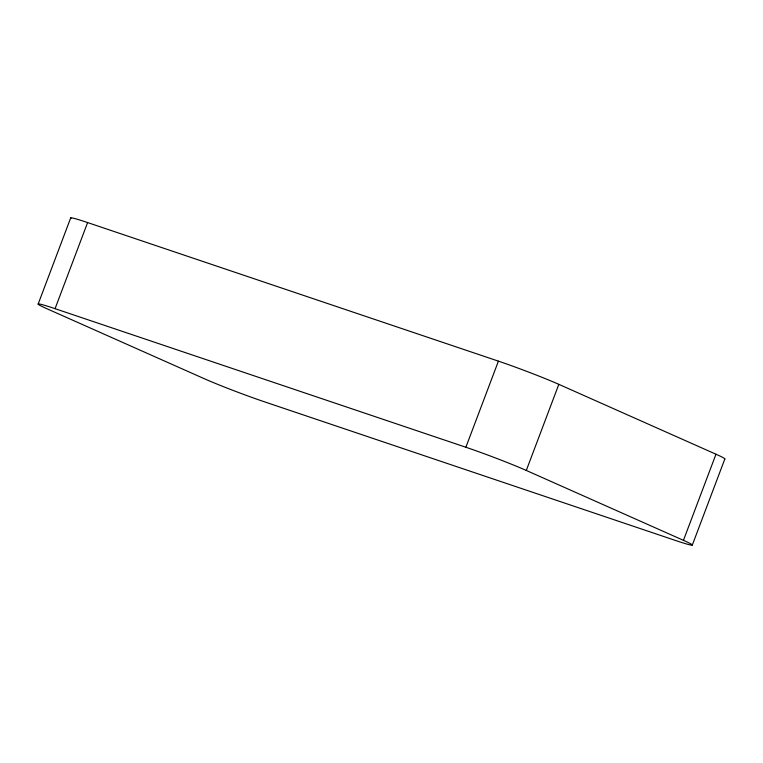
<?xml version="1.0" encoding="UTF-8"?>
<svg xmlns="http://www.w3.org/2000/svg" width="763" height="763" viewBox="0 0 763 763"><rect width="100%" height="100%" fill="white"/><g stroke="black" fill="none" stroke-linecap="round" stroke-linejoin="round"><path stroke-width="1.14" d="M38.15 304.065L70.682 217.96M715.98 454.223L683.448 540.338A46.076 2.089 20.7 0 1 675.398 540.433L264.589 401.853A46.076 2.089 20.7 0 1 204.169 378.658L47.02 308.777A46.076 2.089 20.7 0 1 55.06 308.672L87.602 222.567L498.411 361.147A46.076 2.089 20.7 0 1 558.831 384.342L715.98 454.223A46.076 2.089 20.7 0 1 724.469 459.078M55.06 308.672L465.869 447.252L498.411 361.147M683.448 540.338L526.298 470.447L558.831 384.342M692.318 545.04L724.85 458.935M71.045 218.39A46.076 2.089 20.7 0 1 87.602 222.567M465.869 447.252A46.076 2.089 20.7 0 1 526.298 470.447"/></g></svg>
